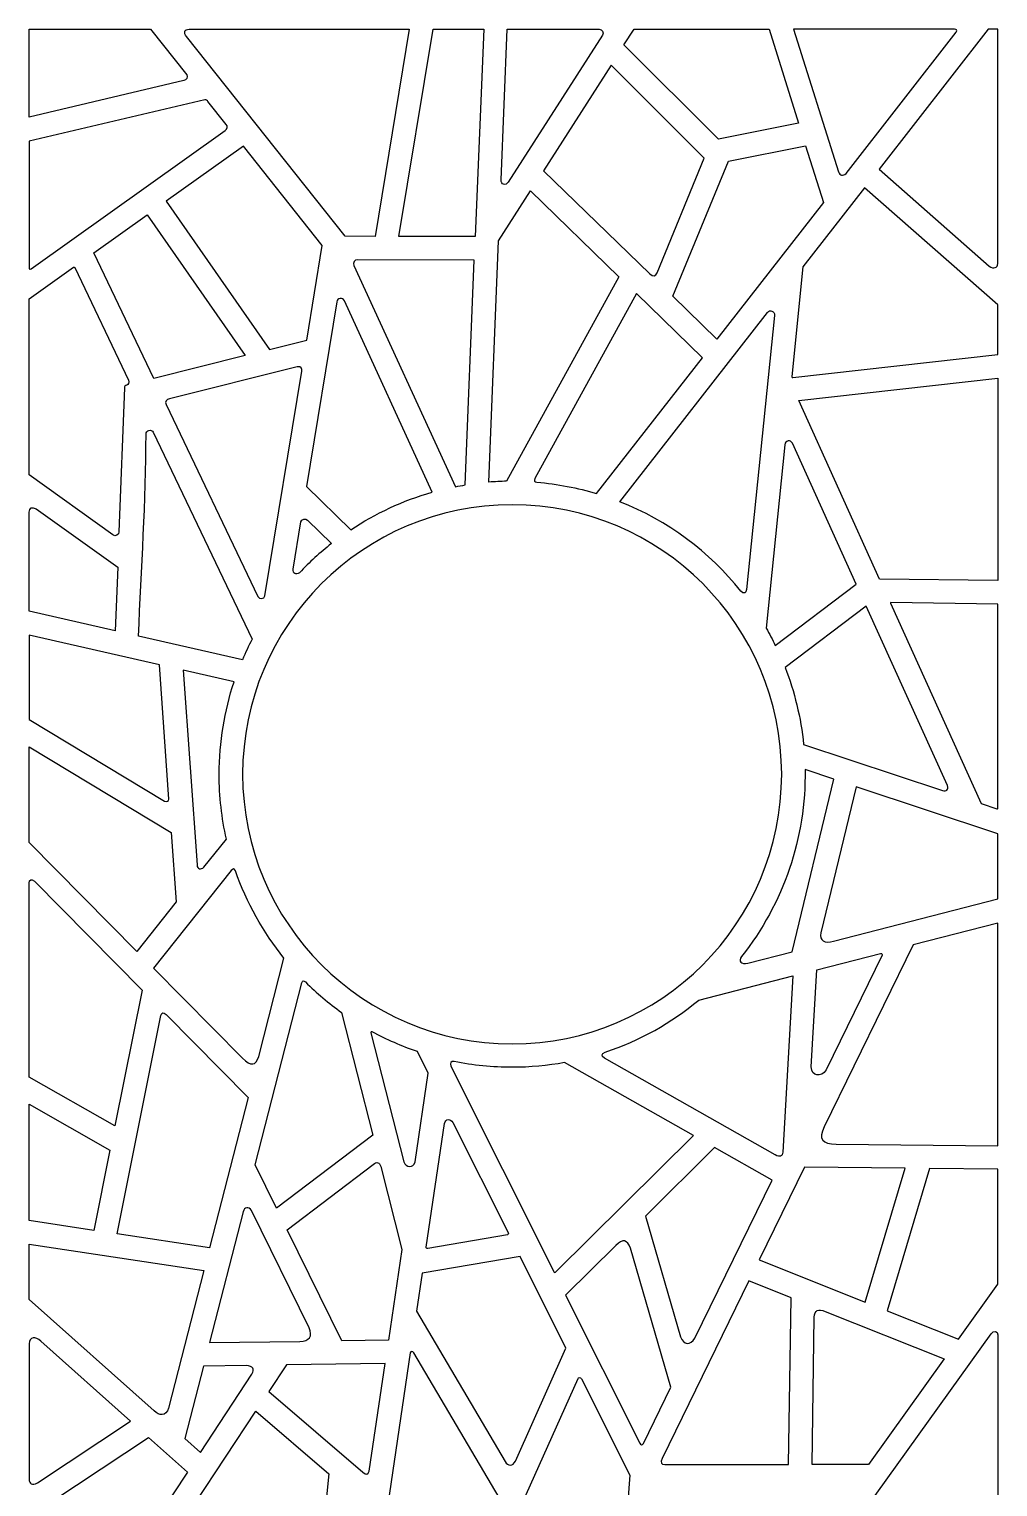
# Model space of a CAD drawing. Header units: centimetres. Extents: x -82 to 82, y -108 to 108.
# Drawn here: x -81.8 to -7.4, y -4 to 107.9 of the extents above; entities that cross this region are included whole.
import ezdxf

# ---------------------------------------------------------------- set-up
doc = ezdxf.new("R2010")
doc.units = ezdxf.units.CM
doc.header["$MEASUREMENT"] = 0
doc.layers.add('layer 1', color=7, linetype='Continuous')

msp = doc.modelspace()

# ---------------------------------------------------------------- linework, layer by layer
at = {"layer": 'layer 1', "color": 177}
for points, knots in [([(-69.90945, 103.94986), (-69.69535, 103.98312), (-69.59209, 104.21389), (-69.68512, 104.4024), (-69.68512, 104.4024), (-69.68512, 104.4024), (-72.46236, 107.89956), (-72.46236, 107.89956), (-72.46236, 107.89956), (-72.46236, 107.89956), (-81.79111, 107.89957), (-81.79111, 107.89957), (-81.79111, 107.89957), (-81.79111, 107.89957), (-81.7911, 101.14327), (-81.7911, 101.14327), (-81.7911, 101.14327), (-81.7911, 101.14327), (-69.90945, 103.94986), (-69.90945, 103.94986)], [0, 0, 0, 0, 0.166666667, 0.166666667, 0.166666667, 0.166666667, 0.333333333, 0.333333333, 0.333333333, 0.333333333, 0.5, 0.5, 0.5, 0.5, 0.666666667, 0.666666667, 0.666666667, 0.666666667, 1, 1, 1, 1]), ([(-69.71614, 107.33578), (-69.71614, 107.33578), (-57.53201, 91.99327), (-57.53201, 91.99327), (-57.53201, 91.99327), (-57.53201, 91.99327), (-55.22745, 91.98834), (-55.22745, 91.98834), (-55.22745, 91.98834), (-55.22745, 91.98834), (-52.5932, 107.89959), (-52.5932, 107.89959), (-52.5932, 107.89959), (-52.5932, 107.89959), (-69.50784, 107.89956), (-69.50784, 107.89956), (-69.50784, 107.89956), (-69.90792, 107.88577), (-69.91743, 107.63364), (-69.71614, 107.33578)], [0, 0, 0, 0, 0.166666667, 0.166666667, 0.166666667, 0.166666667, 0.333333333, 0.333333333, 0.333333333, 0.333333333, 0.5, 0.5, 0.5, 0.5, 0.666666667, 0.666666667, 0.666666667, 0.666666667, 1, 1, 1, 1]), ([(-47.52918, 91.97192), (-47.52918, 91.97192), (-46.88253, 107.89957), (-46.88253, 107.89957), (-46.88253, 107.89957), (-46.88253, 107.89957), (-50.76877, 107.89957), (-50.76877, 107.89957), (-50.76877, 107.89957), (-50.76877, 107.89957), (-53.40373, 91.98444), (-53.40373, 91.98444), (-53.40373, 91.98444), (-53.40373, 91.98444), (-47.52918, 91.97192), (-47.52918, 91.97192)], [0, 0, 0, 0, 0.2, 0.2, 0.2, 0.2, 0.4, 0.4, 0.4, 0.4, 0.6, 0.6, 0.6, 0.6, 1, 1, 1, 1]), ([(-37.75574, 107.43818), (-37.63189, 107.6303), (-37.76869, 107.9006), (-38.00819, 107.9006), (-38.00819, 107.9006), (-38.00819, 107.9006), (-45.08104, 107.89957), (-45.08104, 107.89957), (-45.08104, 107.89957), (-45.08104, 107.89957), (-45.55026, 96.34245), (-45.55026, 96.34245), (-45.55026, 96.34245), (-45.57343, 95.93878), (-45.17517, 95.86374), (-44.98928, 96.15418), (-44.98928, 96.15418), (-44.98928, 96.15418), (-37.75574, 107.43818), (-37.75574, 107.43818)], [0, 0, 0, 0, 0.166666667, 0.166666667, 0.166666667, 0.166666667, 0.333333333, 0.333333333, 0.333333333, 0.333333333, 0.5, 0.5, 0.5, 0.5, 0.666666667, 0.666666667, 0.666666667, 0.666666667, 1, 1, 1, 1]), ([(-24.96686, 107.89958), (-24.96686, 107.89958), (-35.32196, 107.89957), (-35.32196, 107.89957), (-35.32196, 107.89957), (-35.32196, 107.89957), (-36.10657, 106.69532), (-36.10657, 106.69532), (-36.10657, 106.69532), (-36.10657, 106.69532), (-28.85565, 99.44752), (-28.85565, 99.44752), (-28.85565, 99.44752), (-28.85565, 99.44752), (-22.69741, 100.68016), (-22.69741, 100.68016), (-22.69741, 100.68016), (-22.69741, 100.68016), (-24.96686, 107.89958), (-24.96686, 107.89958)], [0, 0, 0, 0, 0.166666667, 0.166666667, 0.166666667, 0.166666667, 0.333333333, 0.333333333, 0.333333333, 0.333333333, 0.5, 0.5, 0.5, 0.5, 0.666666667, 0.666666667, 0.666666667, 0.666666667, 1, 1, 1, 1]), ([(-10.58605, 107.68035), (-10.58605, 107.68035), (-19.0489, 96.82374), (-19.0489, 96.82374), (-19.0489, 96.82374), (-19.30302, 96.59995), (-19.49967, 96.64293), (-19.63887, 96.95266), (-19.63887, 96.95266), (-19.63887, 96.95266), (-23.0801, 107.89956), (-23.0801, 107.89956), (-23.0801, 107.89956), (-23.0801, 107.89956), (-10.71153, 107.89955), (-10.71153, 107.89955), (-10.71153, 107.89955), (-10.57938, 107.896), (-10.48507, 107.81753), (-10.58605, 107.68035)], [0, 0, 0, 0, 0.166666667, 0.166666667, 0.166666667, 0.166666667, 0.333333333, 0.333333333, 0.333333333, 0.333333333, 0.5, 0.5, 0.5, 0.5, 0.666666667, 0.666666667, 0.666666667, 0.666666667, 1, 1, 1, 1]), ([(-8.05028, 89.70665), (-8.05028, 89.70665), (-16.51943, 97.14086), (-16.51943, 97.14086), (-16.51943, 97.14086), (-16.51943, 97.14086), (-8.13289, 107.89957), (-8.13289, 107.89957), (-8.13289, 107.89957), (-8.13289, 107.89957), (-7.39112, 107.89957), (-7.39112, 107.89957), (-7.39112, 107.89957), (-7.39112, 107.89957), (-7.39114, 89.89421), (-7.39114, 89.89421), (-7.39114, 89.89421), (-7.39848, 89.58641), (-7.72093, 89.44871), (-8.05028, 89.70665)], [0, 0, 0, 0, 0.166666667, 0.166666667, 0.166666667, 0.166666667, 0.333333333, 0.333333333, 0.333333333, 0.333333333, 0.5, 0.5, 0.5, 0.5, 0.666666667, 0.666666667, 0.666666667, 0.666666667, 1, 1, 1, 1]), ([(-34.13013, 89.10625), (-34.13013, 89.10625), (-42.29123, 97.02784), (-42.29123, 97.02784), (-42.29123, 97.02784), (-42.29123, 97.02784), (-37.09314, 105.13661), (-37.09314, 105.13661), (-37.09314, 105.13661), (-37.09314, 105.13661), (-29.94272, 97.98918), (-29.94272, 97.98918), (-29.94272, 97.98918), (-29.94272, 97.98918), (-33.56575, 89.19834), (-33.56575, 89.19834), (-33.56575, 89.19834), (-33.68293, 88.9217), (-33.87105, 88.891), (-34.13013, 89.10625)], [0, 0, 0, 0, 0.166666667, 0.166666667, 0.166666667, 0.166666667, 0.333333333, 0.333333333, 0.333333333, 0.333333333, 0.5, 0.5, 0.5, 0.5, 0.666666667, 0.666666667, 0.666666667, 0.666666667, 1, 1, 1, 1]), ([(-81.79112, 89.53974), (-81.79112, 89.53974), (-81.79112, 99.29375), (-81.79112, 99.29375), (-81.79112, 99.29375), (-81.79112, 99.29375), (-68.2996, 102.4806), (-68.2996, 102.4806), (-68.2996, 102.4806), (-68.20256, 102.49242), (-68.10683, 102.4296), (-68.05949, 102.35486), (-68.05949, 102.35486), (-68.05949, 102.35486), (-66.65915, 100.59206), (-66.65915, 100.59206), (-66.65915, 100.59206), (-66.53233, 100.45221), (-66.5665, 100.22551), (-66.73216, 100.1303), (-66.73216, 100.1303), (-66.73216, 100.1303), (-81.64433, 89.50176), (-81.64433, 89.50176), (-81.64433, 89.50176), (-81.72936, 89.44879), (-81.78941, 89.47315), (-81.79112, 89.53974)], [0, 0, 0, 0, 0.125, 0.125, 0.125, 0.125, 0.25, 0.25, 0.25, 0.25, 0.375, 0.375, 0.375, 0.375, 0.5, 0.5, 0.5, 0.5, 0.625, 0.625, 0.625, 0.625, 0.75, 0.75, 0.75, 0.75, 1, 1, 1, 1]), ([(-63.32154, 83.30071), (-63.32154, 83.30071), (-71.26572, 94.68864), (-71.26572, 94.68864), (-71.26572, 94.68864), (-71.26572, 94.68864), (-65.33044, 98.91893), (-65.33044, 98.91893), (-65.33044, 98.91893), (-65.33044, 98.91893), (-59.27441, 91.29307), (-59.27441, 91.29307), (-59.27441, 91.29307), (-59.27441, 91.29307), (-60.46573, 84.01307), (-60.46573, 84.01307), (-60.46573, 84.01307), (-60.46573, 84.01307), (-63.32154, 83.30071), (-63.32154, 83.30071)], [0, 0, 0, 0, 0.166666667, 0.166666667, 0.166666667, 0.166666667, 0.333333333, 0.333333333, 0.333333333, 0.333333333, 0.5, 0.5, 0.5, 0.5, 0.666666667, 0.666666667, 0.666666667, 0.666666667, 1, 1, 1, 1]), ([(-32.36362, 87.39158), (-32.36362, 87.39158), (-28.9695, 84.09709), (-28.9695, 84.09709), (-28.9695, 84.09709), (-28.9695, 84.09709), (-20.78499, 94.5966), (-20.78499, 94.5966), (-20.78499, 94.5966), (-20.78499, 94.5966), (-22.15453, 98.95321), (-22.15453, 98.95321), (-22.15453, 98.95321), (-22.15453, 98.95321), (-28.08811, 97.76556), (-28.08811, 97.76556), (-28.08811, 97.76556), (-28.08811, 97.76556), (-32.36362, 87.39158), (-32.36362, 87.39158)], [0, 0, 0, 0, 0.166666667, 0.166666667, 0.166666667, 0.166666667, 0.333333333, 0.333333333, 0.333333333, 0.333333333, 0.5, 0.5, 0.5, 0.5, 0.666666667, 0.666666667, 0.666666667, 0.666666667, 1, 1, 1, 1]), ([(-46.4824, 73.11848), (-46.03212, 73.15394), (-45.57805, 73.1761), (-45.12076, 73.18457), (-45.12076, 73.18457), (-45.12076, 73.18457), (-36.49177, 88.89021), (-36.49177, 88.89021), (-36.49177, 88.89021), (-36.49177, 88.89021), (-43.28245, 95.48163), (-43.28245, 95.48163), (-43.28245, 95.48163), (-43.28245, 95.48163), (-45.74087, 91.64658), (-45.74087, 91.64658), (-45.74087, 91.64658), (-45.74087, 91.64658), (-46.49258, 73.12793), (-46.49258, 73.12793), (-46.49258, 73.12793), (-46.49227, 73.12187), (-46.48887, 73.11871), (-46.4824, 73.11848)], [0, 0, 0, 0, 0.142857143, 0.142857143, 0.142857143, 0.142857143, 0.285714286, 0.285714286, 0.285714286, 0.285714286, 0.428571429, 0.428571429, 0.428571429, 0.428571429, 0.571428571, 0.571428571, 0.571428571, 0.571428571, 0.714285714, 0.714285714, 0.714285714, 0.714285714, 1, 1, 1, 1]), ([(-23.21668, 81.22098), (-23.21668, 81.22098), (-22.35762, 89.65137), (-22.35762, 89.65137), (-22.35762, 89.65137), (-22.35762, 89.65137), (-17.62788, 95.71892), (-17.62788, 95.71892), (-17.62788, 95.71892), (-17.62788, 95.71892), (-7.39112, 86.73301), (-7.39112, 86.73301), (-7.39112, 86.73301), (-7.39112, 86.73301), (-7.39111, 82.91848), (-7.39111, 82.91848), (-7.39111, 82.91848), (-7.39111, 82.91848), (-23.12747, 81.15339), (-23.12747, 81.15339), (-23.12747, 81.15339), (-23.19764, 81.14756), (-23.21885, 81.1652), (-23.21668, 81.22098)], [0, 0, 0, 0, 0.142857143, 0.142857143, 0.142857143, 0.142857143, 0.285714286, 0.285714286, 0.285714286, 0.285714286, 0.428571429, 0.428571429, 0.428571429, 0.428571429, 0.571428571, 0.571428571, 0.571428571, 0.571428571, 0.714285714, 0.714285714, 0.714285714, 0.714285714, 1, 1, 1, 1]), ([(-65.19086, 82.83442), (-65.19086, 82.83442), (-72.73155, 93.64391), (-72.73155, 93.64391), (-72.73155, 93.64391), (-72.73155, 93.64391), (-76.83124, 90.72185), (-76.83124, 90.72185), (-76.83124, 90.72185), (-76.83124, 90.72185), (-72.22423, 81.07997), (-72.22423, 81.07997), (-72.22423, 81.07997), (-72.22423, 81.07997), (-65.19086, 82.83442), (-65.19086, 82.83442)], [0, 0, 0, 0, 0.2, 0.2, 0.2, 0.2, 0.4, 0.4, 0.4, 0.4, 0.6, 0.6, 0.6, 0.6, 1, 1, 1, 1]), ([(-78.37638, 89.62051), (-78.37638, 89.62051), (-81.79112, 87.18676), (-81.79112, 87.18676), (-81.79112, 87.18676), (-81.79112, 87.18676), (-81.7911, 73.6663), (-81.7911, 73.6663), (-81.7911, 73.6663), (-81.7911, 73.6663), (-75.36982, 69.06248), (-75.36982, 69.06248), (-75.36982, 69.06248), (-75.17941, 68.9222), (-74.8915, 69.0573), (-74.8915, 69.30491), (-74.8915, 69.30491), (-74.8915, 69.30491), (-74.47951, 80.3487), (-74.47951, 80.3487), (-74.47951, 80.3487), (-74.47921, 80.46022), (-74.41599, 80.53222), (-74.28989, 80.5647), (-74.28989, 80.5647), (-74.19554, 80.61527), (-74.08556, 80.75419), (-74.15405, 80.94388), (-74.15405, 80.94388), (-74.15405, 80.94388), (-78.29002, 89.59943), (-78.29002, 89.59943), (-78.29002, 89.59943), (-78.30572, 89.63249), (-78.33827, 89.64519), (-78.37638, 89.62051)], [0, 0, 0, 0, 0.1, 0.1, 0.1, 0.1, 0.2, 0.2, 0.2, 0.2, 0.3, 0.3, 0.3, 0.3, 0.4, 0.4, 0.4, 0.4, 0.5, 0.5, 0.5, 0.5, 0.6, 0.6, 0.6, 0.6, 0.7, 0.7, 0.7, 0.7, 0.8, 0.8, 0.8, 0.8, 1, 1, 1, 1]), ([(-56.84663, 89.75845), (-56.94339, 89.95366), (-56.79994, 90.19666), (-56.57143, 90.19116), (-56.57143, 90.19116), (-56.57143, 90.19116), (-47.60222, 90.17211), (-47.60222, 90.17211), (-47.60222, 90.17211), (-47.60222, 90.17211), (-48.3014, 72.90081), (-48.3014, 72.90081), (-48.3014, 72.90081), (-48.55275, 72.8603), (-48.80271, 72.81559), (-49.05121, 72.76681), (-49.05121, 72.76681), (-49.05121, 72.76681), (-56.84663, 89.75845), (-56.84663, 89.75845)], [0, 0, 0, 0, 0.166666667, 0.166666667, 0.166666667, 0.166666667, 0.333333333, 0.333333333, 0.333333333, 0.333333333, 0.5, 0.5, 0.5, 0.5, 0.666666667, 0.666666667, 0.666666667, 0.666666667, 1, 1, 1, 1]), ([(-58.16099, 86.95111), (-58.14478, 87.27067), (-57.70022, 87.3377), (-57.58313, 87.048), (-57.58313, 87.048), (-57.58313, 87.048), (-50.83405, 72.34023), (-50.83405, 72.34023), (-50.83405, 72.34023), (-53.08388, 71.70326), (-55.19076, 70.7233), (-57.09468, 69.46316), (-57.09468, 69.46316), (-57.09468, 69.46316), (-60.48134, 72.77193), (-60.48134, 72.77193), (-60.48134, 72.77193), (-60.48134, 72.77193), (-58.16099, 86.95111), (-58.16099, 86.95111)], [0, 0, 0, 0, 0.166666667, 0.166666667, 0.166666667, 0.166666667, 0.333333333, 0.333333333, 0.333333333, 0.333333333, 0.5, 0.5, 0.5, 0.5, 0.666666667, 0.666666667, 0.666666667, 0.666666667, 1, 1, 1, 1]), ([(-42.95913, 73.38536), (-42.95913, 73.38536), (-35.15246, 87.59016), (-35.15246, 87.59016), (-35.15246, 87.59016), (-35.15246, 87.59016), (-30.08266, 82.66907), (-30.08266, 82.66907), (-30.08266, 82.66907), (-30.08266, 82.66907), (-38.21313, 72.24049), (-38.21313, 72.24049), (-38.21313, 72.24049), (-39.68133, 72.68157), (-41.21267, 72.9767), (-42.79018, 73.10901), (-42.79018, 73.10901), (-42.97345, 73.12647), (-43.02976, 73.2186), (-42.95913, 73.38536)], [0, 0, 0, 0, 0.166666667, 0.166666667, 0.166666667, 0.166666667, 0.333333333, 0.333333333, 0.333333333, 0.333333333, 0.5, 0.5, 0.5, 0.5, 0.666666667, 0.666666667, 0.666666667, 0.666666667, 1, 1, 1, 1]), ([(-26.69221, 64.86967), (-26.69221, 64.86967), (-24.54661, 85.92575), (-24.54661, 85.92575), (-24.54661, 85.92575), (-24.50362, 86.24724), (-24.91901, 86.40199), (-25.09165, 86.1441), (-25.09165, 86.1441), (-25.09165, 86.1441), (-36.41707, 71.61633), (-36.41707, 71.61633), (-36.41707, 71.61633), (-32.74643, 70.16276), (-29.5489, 67.77041), (-27.12041, 64.73651), (-27.12041, 64.73651), (-26.90069, 64.52071), (-26.72372, 64.57364), (-26.69221, 64.86967)], [0, 0, 0, 0, 0.166666667, 0.166666667, 0.166666667, 0.166666667, 0.333333333, 0.333333333, 0.333333333, 0.333333333, 0.5, 0.5, 0.5, 0.5, 0.666666667, 0.666666667, 0.666666667, 0.666666667, 1, 1, 1, 1]), ([(-71.26816, 79.06825), (-71.39158, 79.28267), (-71.21621, 79.46391), (-71.01025, 79.52687), (-71.01025, 79.52687), (-71.01025, 79.52687), (-61.20713, 81.97303), (-61.20713, 81.97303), (-61.20713, 81.97303), (-60.88098, 82.03229), (-60.83423, 81.81931), (-60.85542, 81.64192), (-60.85542, 81.64192), (-60.85542, 81.64192), (-63.67806, 64.38366), (-63.67806, 64.38366), (-63.67806, 64.38366), (-63.75347, 64.12549), (-64.1099, 64.09406), (-64.23239, 64.32958), (-64.23239, 64.32958), (-64.23239, 64.32958), (-71.26816, 79.06825), (-71.26816, 79.06825)], [0, 0, 0, 0, 0.142857143, 0.142857143, 0.142857143, 0.142857143, 0.285714286, 0.285714286, 0.285714286, 0.285714286, 0.428571429, 0.428571429, 0.428571429, 0.428571429, 0.571428571, 0.571428571, 0.571428571, 0.571428571, 0.714285714, 0.714285714, 0.714285714, 0.714285714, 1, 1, 1, 1]), ([(-7.39111, 65.55634), (-7.39111, 65.55634), (-7.39112, 81.10727), (-7.39112, 81.10727), (-7.39112, 81.10727), (-7.39112, 81.10727), (-22.68627, 79.39174), (-22.68627, 79.39174), (-22.68627, 79.39174), (-22.68627, 79.39174), (-16.47739, 65.67705), (-16.47739, 65.67705), (-16.47739, 65.67705), (-16.47739, 65.67705), (-7.39111, 65.55634), (-7.39111, 65.55634)], [0, 0, 0, 0, 0.2, 0.2, 0.2, 0.2, 0.4, 0.4, 0.4, 0.4, 0.6, 0.6, 0.6, 0.6, 1, 1, 1, 1]), ([(-72.2597, 76.96096), (-72.41398, 77.20821), (-72.8144, 77.10551), (-72.8144, 76.8024), (-72.8144, 76.8024), (-72.8144, 71.68488), (-73.19021, 66.43981), (-73.38745, 61.29678), (-73.38745, 61.29678), (-73.38745, 61.29678), (-65.41036, 59.4815), (-65.41036, 59.4815), (-65.41036, 59.4815), (-65.18202, 60.01858), (-64.93344, 60.54498), (-64.66554, 61.0597), (-64.66554, 61.0597), (-64.66554, 61.0597), (-72.2597, 76.96096), (-72.2597, 76.96096)], [0, 0, 0, 0, 0.166666667, 0.166666667, 0.166666667, 0.166666667, 0.333333333, 0.333333333, 0.333333333, 0.333333333, 0.5, 0.5, 0.5, 0.5, 0.666666667, 0.666666667, 0.666666667, 0.666666667, 1, 1, 1, 1]), ([(-23.74938, 75.99389), (-23.74104, 76.31741), (-23.29128, 76.39148), (-23.17174, 76.0996), (-23.17174, 76.0996), (-23.17174, 76.0996), (-18.27347, 65.27997), (-18.27347, 65.27997), (-18.27347, 65.27997), (-18.27347, 65.27997), (-24.48187, 60.58142), (-24.48187, 60.58142), (-24.48187, 60.58142), (-24.70211, 61.03046), (-24.93689, 61.47109), (-25.18557, 61.90269), (-25.18557, 61.90269), (-25.18557, 61.90269), (-23.74938, 75.99389), (-23.74938, 75.99389)], [0, 0, 0, 0, 0.166666667, 0.166666667, 0.166666667, 0.166666667, 0.333333333, 0.333333333, 0.333333333, 0.333333333, 0.5, 0.5, 0.5, 0.5, 0.666666667, 0.666666667, 0.666666667, 0.666666667, 1, 1, 1, 1]), ([(-81.7911, 70.82063), (-81.7911, 70.82063), (-81.7911, 63.21003), (-81.7911, 63.21003), (-81.7911, 63.21003), (-81.7911, 63.21003), (-75.17346, 61.7034), (-75.17346, 61.7034), (-75.17346, 61.7034), (-75.17346, 61.7034), (-74.99208, 66.57691), (-74.99208, 66.57691), (-74.99208, 66.57691), (-74.99208, 66.57691), (-81.26322, 71.07305), (-81.26322, 71.07305), (-81.26322, 71.07305), (-81.57789, 71.24869), (-81.77955, 71.15172), (-81.7911, 70.82063)], [0, 0, 0, 0, 0.166666667, 0.166666667, 0.166666667, 0.166666667, 0.333333333, 0.333333333, 0.333333333, 0.333333333, 0.5, 0.5, 0.5, 0.5, 0.666666667, 0.666666667, 0.666666667, 0.666666667, 1, 1, 1, 1]), ([(-65.39458, 50.68656), (-65.39458, 62.11693), (-56.12495, 71.38656), (-44.69458, 71.38656), (-44.69458, 71.38656), (-33.26421, 71.38656), (-23.99458, 62.11693), (-23.99458, 50.68656), (-23.99458, 50.68656), (-23.99458, 39.25619), (-33.26421, 29.98656), (-44.69458, 29.98656), (-44.69458, 29.98656), (-56.12495, 29.98656), (-65.39458, 39.25619), (-65.39458, 50.68656)], [0, 0, 0, 0, 0.2, 0.2, 0.2, 0.2, 0.4, 0.4, 0.4, 0.4, 0.6, 0.6, 0.6, 0.6, 1, 1, 1, 1]), ([(-61.52006, 66.42458), (-61.56821, 66.14017), (-61.29327, 65.94361), (-61.02441, 66.16492), (-61.02441, 66.16492), (-60.2642, 66.96682), (-59.44556, 67.71277), (-58.57538, 68.39595), (-58.57538, 68.39595), (-58.57538, 68.39595), (-60.41498, 70.19116), (-60.41498, 70.19116), (-60.41498, 70.19116), (-60.56858, 70.3576), (-60.85969, 70.29505), (-60.92332, 70.0713), (-60.92332, 70.0713), (-60.92332, 70.0713), (-61.52006, 66.42458), (-61.52006, 66.42458)], [0, 0, 0, 0, 0.166666667, 0.166666667, 0.166666667, 0.166666667, 0.333333333, 0.333333333, 0.333333333, 0.333333333, 0.5, 0.5, 0.5, 0.5, 0.666666667, 0.666666667, 0.666666667, 0.666666667, 1, 1, 1, 1]), ([(-15.61578, 63.86552), (-15.61578, 63.86552), (-7.39112, 63.75627), (-7.39112, 63.75627), (-7.39112, 63.75627), (-7.39112, 63.75627), (-7.39113, 48.07027), (-7.39113, 48.07027), (-7.39113, 48.07027), (-7.39352, 48.03182), (-7.41804, 48.02014), (-7.46469, 48.03523), (-7.46469, 48.03523), (-7.46469, 48.03523), (-8.67257, 48.43717), (-8.67257, 48.43717), (-8.67257, 48.43717), (-8.67257, 48.43717), (-15.63968, 63.82657), (-15.63968, 63.82657), (-15.63968, 63.82657), (-15.64897, 63.85091), (-15.641, 63.8639), (-15.61578, 63.86552)], [0, 0, 0, 0, 0.142857143, 0.142857143, 0.142857143, 0.142857143, 0.285714286, 0.285714286, 0.285714286, 0.285714286, 0.428571429, 0.428571429, 0.428571429, 0.428571429, 0.571428571, 0.571428571, 0.571428571, 0.571428571, 0.714285714, 0.714285714, 0.714285714, 0.714285714, 1, 1, 1, 1]), ([(-11.64533, 49.43644), (-11.64533, 49.43644), (-22.30958, 52.97475), (-22.30958, 52.97475), (-22.30958, 52.97475), (-22.5184, 55.04121), (-23.0069, 57.02544), (-23.73662, 58.88849), (-23.73662, 58.88849), (-23.73662, 58.88849), (-17.51234, 63.59868), (-17.51234, 63.59868), (-17.51234, 63.59868), (-17.51234, 63.59868), (-11.27063, 49.8115), (-11.27063, 49.8115), (-11.27063, 49.8115), (-11.16764, 49.51282), (-11.32251, 49.33625), (-11.64533, 49.43644)], [0, 0, 0, 0, 0.166666667, 0.166666667, 0.166666667, 0.166666667, 0.333333333, 0.333333333, 0.333333333, 0.333333333, 0.5, 0.5, 0.5, 0.5, 0.666666667, 0.666666667, 0.666666667, 0.666666667, 1, 1, 1, 1]), ([(-71.39293, 48.62614), (-71.39293, 48.62614), (-81.79111, 54.89029), (-81.79111, 54.89029), (-81.79111, 54.89029), (-81.79111, 54.89029), (-81.79111, 61.36404), (-81.79111, 61.36404), (-81.79111, 61.36404), (-81.79111, 61.36404), (-71.78865, 59.08677), (-71.78865, 59.08677), (-71.78865, 59.08677), (-71.78865, 59.08677), (-71.05701, 48.77336), (-71.05701, 48.77336), (-71.05701, 48.77336), (-71.08533, 48.60614), (-71.19732, 48.55707), (-71.39293, 48.62614)], [0, 0, 0, 0, 0.166666667, 0.166666667, 0.166666667, 0.166666667, 0.333333333, 0.333333333, 0.333333333, 0.333333333, 0.5, 0.5, 0.5, 0.5, 0.666666667, 0.666666667, 0.666666667, 0.666666667, 1, 1, 1, 1]), ([(-68.89415, 43.72252), (-68.89415, 43.72252), (-69.95456, 58.66921), (-69.95456, 58.66921), (-69.95456, 58.66921), (-69.95456, 58.66921), (-66.05279, 57.78151), (-66.05279, 57.78151), (-66.05279, 57.78151), (-66.79351, 55.55092), (-67.19457, 53.16548), (-67.19457, 50.68656), (-67.19457, 50.68656), (-67.19457, 48.97714), (-67.00394, 47.31245), (-66.64265, 45.71204), (-66.64265, 45.71204), (-66.64265, 45.71204), (-68.36437, 43.55375), (-68.36437, 43.55375), (-68.36437, 43.55375), (-68.60743, 43.32791), (-68.86961, 43.40985), (-68.89415, 43.72252)], [0, 0, 0, 0, 0.142857143, 0.142857143, 0.142857143, 0.142857143, 0.285714286, 0.285714286, 0.285714286, 0.285714286, 0.428571429, 0.428571429, 0.428571429, 0.428571429, 0.571428571, 0.571428571, 0.571428571, 0.571428571, 0.714285714, 0.714285714, 0.714285714, 0.714285714, 1, 1, 1, 1]), ([(-73.52217, 37.0881), (-73.52217, 37.0881), (-70.49705, 40.88029), (-70.49705, 40.88029), (-70.49705, 40.88029), (-70.49705, 40.88029), (-70.87539, 46.21304), (-70.87539, 46.21304), (-70.87539, 46.21304), (-70.87539, 46.21304), (-81.79111, 52.789), (-81.79111, 52.789), (-81.79111, 52.789), (-81.79111, 52.789), (-81.7911, 45.45373), (-81.7911, 45.45373), (-81.7911, 45.45373), (-81.7911, 45.45373), (-73.52217, 37.0881), (-73.52217, 37.0881)], [0, 0, 0, 0, 0.166666667, 0.166666667, 0.166666667, 0.166666667, 0.333333333, 0.333333333, 0.333333333, 0.333333333, 0.5, 0.5, 0.5, 0.5, 0.666666667, 0.666666667, 0.666666667, 0.666666667, 1, 1, 1, 1]), ([(-27.07153, 36.69889), (-23.84799, 40.75923), (-22.11721, 45.83551), (-22.19731, 51.03994), (-22.19731, 51.03994), (-22.19731, 51.03994), (-19.98456, 50.30411), (-19.98456, 50.30411), (-19.98456, 50.30411), (-19.98456, 50.30411), (-23.17995, 37.0505), (-23.17995, 37.0505), (-23.17995, 37.0505), (-23.17995, 37.0505), (-26.60131, 36.17048), (-26.60131, 36.17048), (-26.60131, 36.17048), (-27.12002, 36.07356), (-27.33238, 36.32247), (-27.07153, 36.69889)], [0, 0, 0, 0, 0.166666667, 0.166666667, 0.166666667, 0.166666667, 0.333333333, 0.333333333, 0.333333333, 0.333333333, 0.5, 0.5, 0.5, 0.5, 0.666666667, 0.666666667, 0.666666667, 0.666666667, 1, 1, 1, 1]), ([(-20.97443, 38.51855), (-20.97443, 38.51855), (-18.27049, 49.73375), (-18.27049, 49.73375), (-18.27049, 49.73375), (-18.27049, 49.73375), (-7.39112, 46.11375), (-7.39112, 46.11375), (-7.39112, 46.11375), (-7.39112, 46.11375), (-7.39112, 41.11156), (-7.39112, 41.11156), (-7.39112, 41.11156), (-7.39112, 41.11156), (-20.00245, 37.86778), (-20.00245, 37.86778), (-20.00245, 37.86778), (-20.70524, 37.66961), (-21.11511, 37.9209), (-20.97443, 38.51855)], [0, 0, 0, 0, 0.166666667, 0.166666667, 0.166666667, 0.166666667, 0.333333333, 0.333333333, 0.333333333, 0.333333333, 0.5, 0.5, 0.5, 0.5, 0.666666667, 0.666666667, 0.666666667, 0.666666667, 1, 1, 1, 1]), ([(-81.79111, 42.33017), (-81.79111, 42.33017), (-81.79111, 27.41999), (-81.79111, 27.41999), (-81.79111, 27.41999), (-81.79111, 27.41999), (-75.20949, 23.68157), (-75.20949, 23.68157), (-75.20949, 23.68157), (-75.20949, 23.68157), (-73.11968, 34.12051), (-73.11968, 34.12051), (-73.11968, 34.12051), (-73.11968, 34.12051), (-81.38311, 42.48055), (-81.38311, 42.48055), (-81.38311, 42.48055), (-81.63278, 42.6654), (-81.76878, 42.61529), (-81.79111, 42.33017)], [0, 0, 0, 0, 0.166666667, 0.166666667, 0.166666667, 0.166666667, 0.333333333, 0.333333333, 0.333333333, 0.333333333, 0.5, 0.5, 0.5, 0.5, 0.666666667, 0.666666667, 0.666666667, 0.666666667, 1, 1, 1, 1]), ([(-65.41298, 28.88406), (-65.41298, 28.88406), (-72.24799, 35.79901), (-72.24799, 35.79901), (-72.24799, 35.79901), (-72.24799, 35.79901), (-66.27135, 43.29251), (-66.27135, 43.29251), (-66.27135, 43.29251), (-66.13039, 43.46151), (-66.02122, 43.45454), (-65.94387, 43.2716), (-65.94387, 43.2716), (-65.08767, 40.81801), (-63.81845, 38.55794), (-62.21963, 36.57472), (-62.21963, 36.57472), (-62.21963, 36.57472), (-64.15921, 29.01579), (-64.15921, 29.01579), (-64.15921, 29.01579), (-64.3587, 28.29117), (-64.77663, 28.24727), (-65.41298, 28.88406)], [0, 0, 0, 0, 0.142857143, 0.142857143, 0.142857143, 0.142857143, 0.285714286, 0.285714286, 0.285714286, 0.285714286, 0.428571429, 0.428571429, 0.428571429, 0.428571429, 0.571428571, 0.571428571, 0.571428571, 0.571428571, 0.714285714, 0.714285714, 0.714285714, 0.714285714, 1, 1, 1, 1]), ([(-20.7255, 23.60557), (-20.7255, 23.60557), (-13.88896, 37.58167), (-13.88896, 37.58167), (-13.88896, 37.58167), (-13.88896, 37.58167), (-7.39112, 39.25298), (-7.39112, 39.25298), (-7.39112, 39.25298), (-7.39112, 39.25298), (-7.39112, 22.15242), (-7.39112, 22.15242), (-7.39112, 22.15242), (-7.39112, 22.15242), (-19.80829, 22.29331), (-19.80829, 22.29331), (-19.80829, 22.29331), (-20.86794, 22.28437), (-21.20033, 22.66731), (-20.7255, 23.60557)], [0, 0, 0, 0, 0.166666667, 0.166666667, 0.166666667, 0.166666667, 0.333333333, 0.333333333, 0.333333333, 0.333333333, 0.5, 0.5, 0.5, 0.5, 0.666666667, 0.666666667, 0.666666667, 0.666666667, 1, 1, 1, 1]), ([(-16.41691, 36.93144), (-16.41691, 36.93144), (-21.30551, 35.67404), (-21.30551, 35.67404), (-21.30551, 35.67404), (-21.30551, 35.67404), (-21.71851, 28.21117), (-21.71851, 28.21117), (-21.71851, 28.21117), (-21.72515, 27.49311), (-20.94773, 27.39698), (-20.58407, 27.9843), (-20.58407, 27.9843), (-20.58407, 27.9843), (-16.27756, 36.79504), (-16.27756, 36.79504), (-16.27756, 36.79504), (-16.2494, 36.89476), (-16.29586, 36.94023), (-16.41691, 36.93144)], [0, 0, 0, 0, 0.166666667, 0.166666667, 0.166666667, 0.166666667, 0.333333333, 0.333333333, 0.333333333, 0.333333333, 0.5, 0.5, 0.5, 0.5, 0.666666667, 0.666666667, 0.666666667, 0.666666667, 1, 1, 1, 1]), ([(-60.85085, 34.66801), (-60.85085, 34.66801), (-64.43654, 20.69193), (-64.43654, 20.69193), (-64.43654, 20.69193), (-64.43654, 20.69193), (-62.794, 17.36048), (-62.794, 17.36048), (-62.794, 17.36048), (-62.794, 17.36048), (-55.39683, 22.97303), (-55.39683, 22.97303), (-55.39683, 22.97303), (-55.39683, 22.97303), (-57.80217, 32.39775), (-57.80217, 32.39775), (-57.80217, 32.39775), (-58.78609, 33.10433), (-59.71059, 33.88705), (-60.56695, 34.7394), (-60.56695, 34.7394), (-60.70326, 34.86823), (-60.79789, 34.84442), (-60.85085, 34.66801)], [0, 0, 0, 0, 0.142857143, 0.142857143, 0.142857143, 0.142857143, 0.285714286, 0.285714286, 0.285714286, 0.285714286, 0.428571429, 0.428571429, 0.428571429, 0.428571429, 0.571428571, 0.571428571, 0.571428571, 0.571428571, 0.714285714, 0.714285714, 0.714285714, 0.714285714, 1, 1, 1, 1]), ([(-23.90291, 21.66691), (-23.90291, 21.66691), (-23.13535, 35.2034), (-23.13535, 35.2034), (-23.13535, 35.2034), (-23.13535, 35.2034), (-30.35835, 33.34425), (-30.35835, 33.34425), (-30.35835, 33.34425), (-32.46617, 31.59941), (-34.89595, 30.23321), (-37.54677, 29.34575), (-37.54677, 29.34575), (-37.84421, 29.22318), (-37.86184, 29.06816), (-37.59964, 28.88073), (-37.59964, 28.88073), (-37.59964, 28.88073), (-24.48441, 21.45842), (-24.48441, 21.45842), (-24.48441, 21.45842), (-24.1322, 21.26998), (-23.93837, 21.33947), (-23.90291, 21.66691)], [0, 0, 0, 0, 0.142857143, 0.142857143, 0.142857143, 0.142857143, 0.285714286, 0.285714286, 0.285714286, 0.285714286, 0.428571429, 0.428571429, 0.428571429, 0.428571429, 0.571428571, 0.571428571, 0.571428571, 0.571428571, 0.714285714, 0.714285714, 0.714285714, 0.714285714, 1, 1, 1, 1]), ([(-71.67619, 32.16193), (-71.67619, 32.16193), (-75.03258, 15.39639), (-75.03258, 15.39639), (-75.03258, 15.39639), (-75.03258, 15.39639), (-67.92741, 14.32852), (-67.92741, 14.32852), (-67.92741, 14.32852), (-67.92741, 14.32852), (-64.96598, 25.87145), (-64.96598, 25.87145), (-64.96598, 25.87145), (-64.96598, 25.87145), (-71.27078, 32.24996), (-71.27078, 32.24996), (-71.27078, 32.24996), (-71.47205, 32.4451), (-71.60718, 32.41576), (-71.67619, 32.16193)], [0, 0, 0, 0, 0.166666667, 0.166666667, 0.166666667, 0.166666667, 0.333333333, 0.333333333, 0.333333333, 0.333333333, 0.5, 0.5, 0.5, 0.5, 0.666666667, 0.666666667, 0.666666667, 0.666666667, 1, 1, 1, 1]), ([(-53.01967, 20.93714), (-53.01967, 20.93714), (-55.54311, 30.82262), (-55.54311, 30.82262), (-55.54311, 30.82262), (-55.54852, 30.91068), (-55.51298, 30.94001), (-55.43647, 30.91061), (-55.43647, 30.91061), (-54.3342, 30.31044), (-53.17625, 29.80076), (-51.97229, 29.38927), (-51.97229, 29.38927), (-51.97229, 29.38927), (-51.13946, 27.72799), (-51.13946, 27.72799), (-51.13946, 27.72799), (-51.13946, 27.72799), (-52.15364, 20.91582), (-52.15364, 20.91582), (-52.15364, 20.91582), (-52.28073, 20.43678), (-52.83292, 20.47317), (-53.01967, 20.93714)], [0, 0, 0, 0, 0.142857143, 0.142857143, 0.142857143, 0.142857143, 0.285714286, 0.285714286, 0.285714286, 0.285714286, 0.428571429, 0.428571429, 0.428571429, 0.428571429, 0.571428571, 0.571428571, 0.571428571, 0.571428571, 0.714285714, 0.714285714, 0.714285714, 0.714285714, 1, 1, 1, 1]), ([(-41.47426, 12.4645), (-41.47426, 12.4645), (-49.40009, 28.27476), (-49.40009, 28.27476), (-49.40009, 28.27476), (-49.49928, 28.53492), (-49.41361, 28.65204), (-49.14309, 28.62609), (-49.14309, 28.62609), (-47.70501, 28.33723), (-46.21747, 28.18458), (-44.69458, 28.18458), (-44.69458, 28.18458), (-43.31874, 28.18458), (-41.97168, 28.30814), (-40.66393, 28.54478), (-40.66393, 28.54478), (-40.66393, 28.54478), (-30.77106, 22.94798), (-30.77106, 22.94798), (-30.77106, 22.94798), (-30.77106, 22.94798), (-41.36784, 12.44933), (-41.36784, 12.44933), (-41.36784, 12.44933), (-41.41214, 12.42121), (-41.44761, 12.42627), (-41.47426, 12.4645)], [0, 0, 0, 0, 0.125, 0.125, 0.125, 0.125, 0.25, 0.25, 0.25, 0.25, 0.375, 0.375, 0.375, 0.375, 0.5, 0.5, 0.5, 0.5, 0.625, 0.625, 0.625, 0.625, 0.75, 0.75, 0.75, 0.75, 1, 1, 1, 1]), ([(-81.79111, 25.34995), (-81.79111, 25.34995), (-81.79111, 16.41218), (-81.79111, 16.41218), (-81.79111, 16.41218), (-81.79111, 16.41218), (-76.81452, 15.66421), (-76.81452, 15.66421), (-76.81452, 15.66421), (-76.81452, 15.66421), (-75.58159, 21.82285), (-75.58159, 21.82285), (-75.58159, 21.82285), (-75.58159, 21.82285), (-81.79111, 25.34995), (-81.79111, 25.34995)], [0, 0, 0, 0, 0.2, 0.2, 0.2, 0.2, 0.4, 0.4, 0.4, 0.4, 0.6, 0.6, 0.6, 0.6, 1, 1, 1, 1]), ([(-49.8932, 23.87525), (-49.8932, 23.87525), (-51.30648, 14.38226), (-51.30648, 14.38226), (-51.30648, 14.38226), (-51.31133, 14.29634), (-51.26512, 14.26131), (-51.16783, 14.27721), (-51.16783, 14.27721), (-51.16783, 14.27721), (-45.05732, 15.31898), (-45.05732, 15.31898), (-45.05732, 15.31898), (-44.9975, 15.33971), (-44.97112, 15.37921), (-44.97818, 15.43749), (-44.97818, 15.43749), (-44.97818, 15.43749), (-49.24323, 23.94534), (-49.24323, 23.94534), (-49.24323, 23.94534), (-49.45154, 24.27202), (-49.79911, 24.22995), (-49.8932, 23.87525)], [0, 0, 0, 0, 0.142857143, 0.142857143, 0.142857143, 0.142857143, 0.285714286, 0.285714286, 0.285714286, 0.285714286, 0.428571429, 0.428571429, 0.428571429, 0.428571429, 0.571428571, 0.571428571, 0.571428571, 0.571428571, 0.714285714, 0.714285714, 0.714285714, 0.714285714, 1, 1, 1, 1]), ([(-31.76185, 7.48956), (-31.76185, 7.48956), (-34.45813, 16.76139), (-34.45813, 16.76139), (-34.45813, 16.76139), (-34.45813, 16.76139), (-29.14345, 22.02687), (-29.14345, 22.02687), (-29.14345, 22.02687), (-29.14345, 22.02687), (-24.72479, 19.52622), (-24.72479, 19.52622), (-24.72479, 19.52622), (-24.72479, 19.52622), (-30.66316, 7.39102), (-30.66316, 7.39102), (-30.66316, 7.39102), (-31.00963, 6.83328), (-31.52975, 6.8405), (-31.76185, 7.48956)], [0, 0, 0, 0, 0.166666667, 0.166666667, 0.166666667, 0.166666667, 0.333333333, 0.333333333, 0.333333333, 0.333333333, 0.5, 0.5, 0.5, 0.5, 0.666666667, 0.666666667, 0.666666667, 0.666666667, 1, 1, 1, 1]), ([(-55.37744, 20.72836), (-55.37744, 20.72836), (-61.98333, 15.71623), (-61.98333, 15.71623), (-61.98333, 15.71623), (-61.98333, 15.71623), (-57.77896, 7.18882), (-57.77896, 7.18882), (-57.77896, 7.18882), (-57.77896, 7.18882), (-54.1897, 7.23956), (-54.1897, 7.23956), (-54.1897, 7.23956), (-54.1897, 7.23956), (-53.15506, 14.1893), (-53.15506, 14.1893), (-53.15506, 14.1893), (-53.15506, 14.1893), (-54.78232, 20.56517), (-54.78232, 20.56517), (-54.78232, 20.56517), (-54.86529, 20.90529), (-55.09852, 20.95585), (-55.37744, 20.72836)], [0, 0, 0, 0, 0.142857143, 0.142857143, 0.142857143, 0.142857143, 0.285714286, 0.285714286, 0.285714286, 0.285714286, 0.428571429, 0.428571429, 0.428571429, 0.428571429, 0.571428571, 0.571428571, 0.571428571, 0.571428571, 0.714285714, 0.714285714, 0.714285714, 0.714285714, 1, 1, 1, 1]), ([(-25.71635, 13.40272), (-25.71635, 13.40272), (-22.23445, 20.52084), (-22.23445, 20.52084), (-22.23445, 20.52084), (-22.23445, 20.52084), (-14.51367, 20.43322), (-14.51367, 20.43322), (-14.51367, 20.43322), (-14.51367, 20.43322), (-17.57368, 10.15438), (-17.57368, 10.15438), (-17.57368, 10.15438), (-17.57368, 10.15438), (-25.71635, 13.40272), (-25.71635, 13.40272)], [0, 0, 0, 0, 0.2, 0.2, 0.2, 0.2, 0.4, 0.4, 0.4, 0.4, 0.6, 0.6, 0.6, 0.6, 1, 1, 1, 1]), ([(-7.39112, 20.3524), (-7.39112, 20.3524), (-7.39111, 11.52944), (-7.39111, 11.52944), (-7.39111, 11.52944), (-7.39111, 11.52944), (-10.4225, 7.30158), (-10.4225, 7.30158), (-10.4225, 7.30158), (-10.4225, 7.30158), (-15.89511, 9.48474), (-15.89511, 9.48474), (-15.89511, 9.48474), (-15.89511, 9.48474), (-12.642, 20.412), (-12.642, 20.412), (-12.642, 20.412), (-12.642, 20.412), (-7.39112, 20.3524), (-7.39112, 20.3524)], [0, 0, 0, 0, 0.166666667, 0.166666667, 0.166666667, 0.166666667, 0.333333333, 0.333333333, 0.333333333, 0.333333333, 0.5, 0.5, 0.5, 0.5, 0.666666667, 0.666666667, 0.666666667, 0.666666667, 1, 1, 1, 1]), ([(-60.2764, 8.18387), (-60.00818, 7.50495), (-60.26688, 7.15807), (-61.00112, 7.14327), (-61.00112, 7.14327), (-61.00112, 7.14327), (-67.93771, 7.04521), (-67.93771, 7.04521), (-67.93771, 7.04521), (-67.93771, 7.04521), (-65.3609, 17.08895), (-65.3609, 17.08895), (-65.3609, 17.08895), (-65.24989, 17.46064), (-64.92589, 17.50575), (-64.7192, 17.19496), (-64.7192, 17.19496), (-64.7192, 17.19496), (-60.2764, 8.18387), (-60.2764, 8.18387)], [0, 0, 0, 0, 0.166666667, 0.166666667, 0.166666667, 0.166666667, 0.333333333, 0.333333333, 0.333333333, 0.333333333, 0.5, 0.5, 0.5, 0.5, 0.666666667, 0.666666667, 0.666666667, 0.666666667, 1, 1, 1, 1]), ([(-71.08679, 2.014), (-71.08679, 2.014), (-68.37704, 12.57596), (-68.37704, 12.57596), (-68.37704, 12.57596), (-68.37704, 12.57596), (-81.79112, 14.59211), (-81.79112, 14.59211), (-81.79112, 14.59211), (-81.79112, 14.59211), (-81.7911, 10.3682), (-81.7911, 10.3682), (-81.7911, 10.3682), (-81.7911, 10.3682), (-72.19791, 1.80497), (-72.19791, 1.80497), (-72.19791, 1.80497), (-71.7947, 1.41537), (-71.28135, 1.35919), (-71.08679, 2.014)], [0, 0, 0, 0, 0.166666667, 0.166666667, 0.166666667, 0.166666667, 0.333333333, 0.333333333, 0.333333333, 0.333333333, 0.5, 0.5, 0.5, 0.5, 0.666666667, 0.666666667, 0.666666667, 0.666666667, 1, 1, 1, 1]), ([(-35.61766, 14.30367), (-35.61766, 14.30367), (-32.50815, 3.61455), (-32.50815, 3.61455), (-32.50815, 3.61455), (-32.50815, 3.61455), (-34.61362, -0.68964), (-34.61362, -0.68964), (-34.61362, -0.68964), (-34.71173, -0.83686), (-34.80395, -0.83001), (-34.8903, -0.66912), (-34.8903, -0.66912), (-34.8903, -0.66912), (-40.58519, 10.69105), (-40.58519, 10.69105), (-40.58519, 10.69105), (-40.58519, 10.69105), (-36.72895, 14.51158), (-36.72895, 14.51158), (-36.72895, 14.51158), (-36.20434, 15.03279), (-35.83392, 14.96348), (-35.61766, 14.30367)], [0, 0, 0, 0, 0.142857143, 0.142857143, 0.142857143, 0.142857143, 0.285714286, 0.285714286, 0.285714286, 0.285714286, 0.428571429, 0.428571429, 0.428571429, 0.428571429, 0.571428571, 0.571428571, 0.571428571, 0.571428571, 0.714285714, 0.714285714, 0.714285714, 0.714285714, 1, 1, 1, 1]), ([(-45.23314, -2.08295), (-45.23314, -2.08295), (-52.03931, 9.45989), (-52.03931, 9.45989), (-52.03931, 9.45989), (-52.03931, 9.45989), (-51.60503, 12.37685), (-51.60503, 12.37685), (-51.60503, 12.37685), (-51.60503, 12.37685), (-44.08639, 13.65862), (-44.08639, 13.65862), (-44.08639, 13.65862), (-44.08639, 13.65862), (-40.56025, 6.62472), (-40.56025, 6.62472), (-40.56025, 6.62472), (-40.56025, 6.62472), (-44.44565, -2.04822), (-44.44565, -2.04822), (-44.44565, -2.04822), (-44.65876, -2.49215), (-45.01418, -2.43319), (-45.23314, -2.08295)], [0, 0, 0, 0, 0.142857143, 0.142857143, 0.142857143, 0.142857143, 0.285714286, 0.285714286, 0.285714286, 0.285714286, 0.428571429, 0.428571429, 0.428571429, 0.428571429, 0.571428571, 0.571428571, 0.571428571, 0.571428571, 0.714285714, 0.714285714, 0.714285714, 0.714285714, 1, 1, 1, 1]), ([(-33.17878, -1.85285), (-33.17878, -1.85285), (-26.50949, 11.7813), (-26.50949, 11.7813), (-26.50949, 11.7813), (-26.50949, 11.7813), (-23.26491, 10.48692), (-23.26491, 10.48692), (-23.26491, 10.48692), (-23.26491, 10.48692), (-23.45843, -2.32342), (-23.45843, -2.32342), (-23.45843, -2.32342), (-23.45843, -2.32342), (-32.95591, -2.32342), (-32.95591, -2.32342), (-32.95591, -2.32342), (-33.24954, -2.32894), (-33.32381, -2.17207), (-33.17878, -1.85285)], [0, 0, 0, 0, 0.166666667, 0.166666667, 0.166666667, 0.166666667, 0.333333333, 0.333333333, 0.333333333, 0.333333333, 0.5, 0.5, 0.5, 0.5, 0.666666667, 0.666666667, 0.666666667, 0.666666667, 1, 1, 1, 1]), ([(-21.48715, 9.00734), (-21.48715, 9.00734), (-21.6583, -2.32342), (-21.6583, -2.32342), (-21.6583, -2.32342), (-21.6583, -2.32342), (-17.32367, -2.32342), (-17.32367, -2.32342), (-17.32367, -2.32342), (-17.32367, -2.32342), (-11.50293, 5.79472), (-11.50293, 5.79472), (-11.50293, 5.79472), (-11.50293, 5.79472), (-20.6577, 9.44681), (-20.6577, 9.44681), (-20.6577, 9.44681), (-21.18872, 9.67372), (-21.46521, 9.52724), (-21.48715, 9.00734)], [0, 0, 0, 0, 0.166666667, 0.166666667, 0.166666667, 0.166666667, 0.333333333, 0.333333333, 0.333333333, 0.333333333, 0.5, 0.5, 0.5, 0.5, 0.666666667, 0.666666667, 0.666666667, 0.666666667, 1, 1, 1, 1]), ([(-7.90193, 7.72793), (-7.90193, 7.72793), (-17.51906, -5.685), (-17.51906, -5.685), (-17.51906, -5.685), (-17.51906, -5.685), (-11.94093, -17.22691), (-11.94093, -17.22691), (-11.94093, -17.22691), (-11.94093, -17.22691), (-7.39112, -12.5122), (-7.39112, -12.5122), (-7.39112, -12.5122), (-7.39112, -12.5122), (-7.39112, 7.64411), (-7.39112, 7.64411), (-7.39112, 7.64411), (-7.4061, 7.94686), (-7.71979, 7.98984), (-7.90193, 7.72793)], [0, 0, 0, 0, 0.166666667, 0.166666667, 0.166666667, 0.166666667, 0.333333333, 0.333333333, 0.333333333, 0.333333333, 0.5, 0.5, 0.5, 0.5, 0.666666667, 0.666666667, 0.666666667, 0.666666667, 1, 1, 1, 1]), ([(-81.79111, -3.43172), (-81.79111, -3.43172), (-81.79111, 6.96907), (-81.79111, 6.96907), (-81.79111, 6.96907), (-81.78024, 7.48352), (-81.28032, 7.53949), (-80.90163, 7.16155), (-80.90163, 7.16155), (-80.90163, 7.16155), (-74.00754, 1.00763), (-74.00754, 1.00763), (-74.00754, 1.00763), (-74.00754, 1.00763), (-81.14454, -3.72029), (-81.14454, -3.72029), (-81.14454, -3.72029), (-81.5614, -3.93545), (-81.79138, -3.81379), (-81.79111, -3.43172)], [0, 0, 0, 0, 0.166666667, 0.166666667, 0.166666667, 0.166666667, 0.333333333, 0.333333333, 0.333333333, 0.333333333, 0.5, 0.5, 0.5, 0.5, 0.666666667, 0.666666667, 0.666666667, 0.666666667, 1, 1, 1, 1]), ([(-51.32947, -15.92404), (-51.32947, -15.92404), (-54.38027, -6.2643), (-54.38027, -6.2643), (-54.38027, -6.2643), (-54.38027, -6.2643), (-52.5156, 6.26069), (-52.5156, 6.26069), (-52.5156, 6.26069), (-52.47478, 6.39665), (-52.33487, 6.40634), (-52.24889, 6.2714), (-52.24889, 6.2714), (-52.24889, 6.2714), (-45.69695, -4.84165), (-45.69695, -4.84165), (-45.69695, -4.84165), (-45.69695, -4.84165), (-50.6875, -15.98179), (-50.6875, -15.98179), (-50.6875, -15.98179), (-50.85999, -16.29389), (-51.19518, -16.25444), (-51.32947, -15.92404)], [0, 0, 0, 0, 0.142857143, 0.142857143, 0.142857143, 0.142857143, 0.285714286, 0.285714286, 0.285714286, 0.285714286, 0.428571429, 0.428571429, 0.428571429, 0.428571429, 0.571428571, 0.571428571, 0.571428571, 0.571428571, 0.714285714, 0.714285714, 0.714285714, 0.714285714, 1, 1, 1, 1]), ([(-64.67876, 4.62559), (-64.67876, 4.62559), (-68.6302, -1.37968), (-68.6302, -1.37968), (-68.6302, -1.37968), (-68.6302, -1.37968), (-69.82544, -0.31277), (-69.82544, -0.31277), (-69.82544, -0.31277), (-69.82544, -0.31277), (-68.40121, 5.23863), (-68.40121, 5.23863), (-68.40121, 5.23863), (-68.40121, 5.23863), (-65.10556, 5.28843), (-65.10556, 5.28843), (-65.10556, 5.28843), (-64.60434, 5.23918), (-64.44844, 5.02237), (-64.67876, 4.62559)], [0, 0, 0, 0, 0.166666667, 0.166666667, 0.166666667, 0.166666667, 0.333333333, 0.333333333, 0.333333333, 0.333333333, 0.5, 0.5, 0.5, 0.5, 0.666666667, 0.666666667, 0.666666667, 0.666666667, 1, 1, 1, 1]), ([(-56.16527, -2.9136), (-56.16527, -2.9136), (-63.37726, 3.29886), (-63.37726, 3.29886), (-63.37726, 3.29886), (-63.37726, 3.29886), (-62.03462, 5.3286), (-62.03462, 5.3286), (-62.03462, 5.3286), (-62.03462, 5.3286), (-54.45825, 5.43571), (-54.45825, 5.43571), (-54.45825, 5.43571), (-54.45825, 5.43571), (-55.68895, -2.83084), (-55.68895, -2.83084), (-55.68895, -2.83084), (-55.74461, -3.09663), (-55.91195, -3.10701), (-56.16527, -2.9136)], [0, 0, 0, 0, 0.166666667, 0.166666667, 0.166666667, 0.166666667, 0.333333333, 0.333333333, 0.333333333, 0.333333333, 0.5, 0.5, 0.5, 0.5, 0.666666667, 0.666666667, 0.666666667, 0.666666667, 1, 1, 1, 1]), ([(-39.63736, 4.28214), (-39.63736, 4.28214), (-45.95231, -9.81439), (-45.95231, -9.81439), (-45.95231, -9.81439), (-45.95231, -9.81439), (-36.54969, -14.91979), (-36.54969, -14.91979), (-36.54969, -14.91979), (-36.54969, -14.91979), (-35.66333, -3.14353), (-35.66333, -3.14353), (-35.66333, -3.14353), (-35.66333, -3.14353), (-39.37453, 4.25944), (-39.37453, 4.25944), (-39.37453, 4.25944), (-39.45427, 4.42067), (-39.59164, 4.38446), (-39.63736, 4.28214)], [0, 0, 0, 0, 0.166666667, 0.166666667, 0.166666667, 0.166666667, 0.333333333, 0.333333333, 0.333333333, 0.333333333, 0.5, 0.5, 0.5, 0.5, 0.666666667, 0.666666667, 0.666666667, 0.666666667, 1, 1, 1, 1]), ([(-59.52963, -10.58911), (-59.52963, -10.58911), (-58.78502, -3.03253), (-58.78502, -3.03253), (-58.78502, -3.03253), (-58.78502, -3.03253), (-64.37827, 1.78555), (-64.37827, 1.78555), (-64.37827, 1.78555), (-64.37827, 1.78555), (-69.05289, -5.28131), (-69.05289, -5.28131), (-69.05289, -5.28131), (-69.05289, -5.28131), (-60.71278, -10.89431), (-60.71278, -10.89431), (-60.71278, -10.89431), (-60.05872, -11.35367), (-59.66434, -11.25195), (-59.52963, -10.58911)], [0, 0, 0, 0, 0.166666667, 0.166666667, 0.166666667, 0.166666667, 0.333333333, 0.333333333, 0.333333333, 0.333333333, 0.5, 0.5, 0.5, 0.5, 0.666666667, 0.666666667, 0.666666667, 0.666666667, 1, 1, 1, 1]), ([(-79.43737, -17.71746), (-79.43737, -17.71746), (-69.63366, -2.89668), (-69.63366, -2.89668), (-69.63366, -2.89668), (-69.63366, -2.89668), (-72.61909, -0.23177), (-72.61909, -0.23177), (-72.61909, -0.23177), (-72.61909, -0.23177), (-81.7911, -6.30366), (-81.7911, -6.30366), (-81.7911, -6.30366), (-81.7911, -6.30366), (-81.79109, -15.42447), (-81.79109, -15.42447), (-81.79109, -15.42447), (-81.79109, -15.42447), (-79.43737, -17.71746), (-79.43737, -17.71746)], [0, 0, 0, 0, 0.166666667, 0.166666667, 0.166666667, 0.166666667, 0.333333333, 0.333333333, 0.333333333, 0.333333333, 0.5, 0.5, 0.5, 0.5, 0.666666667, 0.666666667, 0.666666667, 0.666666667, 1, 1, 1, 1])]:
    msp.add_open_spline(points, degree=3, knots=knots, dxfattribs=at)

doc.saveas('drawing.dxf')
